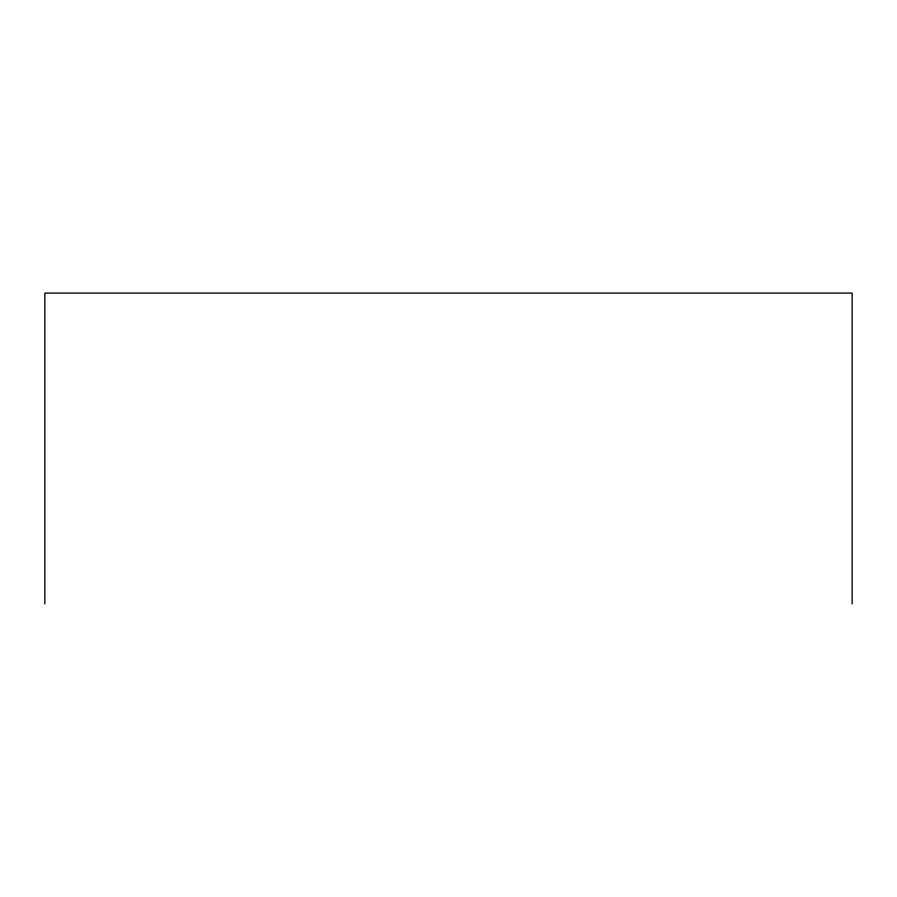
<?xml version="1.0" encoding="UTF-8"?>
<svg xmlns="http://www.w3.org/2000/svg" width="897" height="897" viewBox="0 0 897 897"><rect width="100%" height="100%" fill="white"/><g stroke="black" fill="none" stroke-linecap="round" stroke-linejoin="round"><path stroke-width="1.35" d="M852.15 603.905L852.15 293.095L44.85 293.095L44.85 603.905"/></g></svg>
